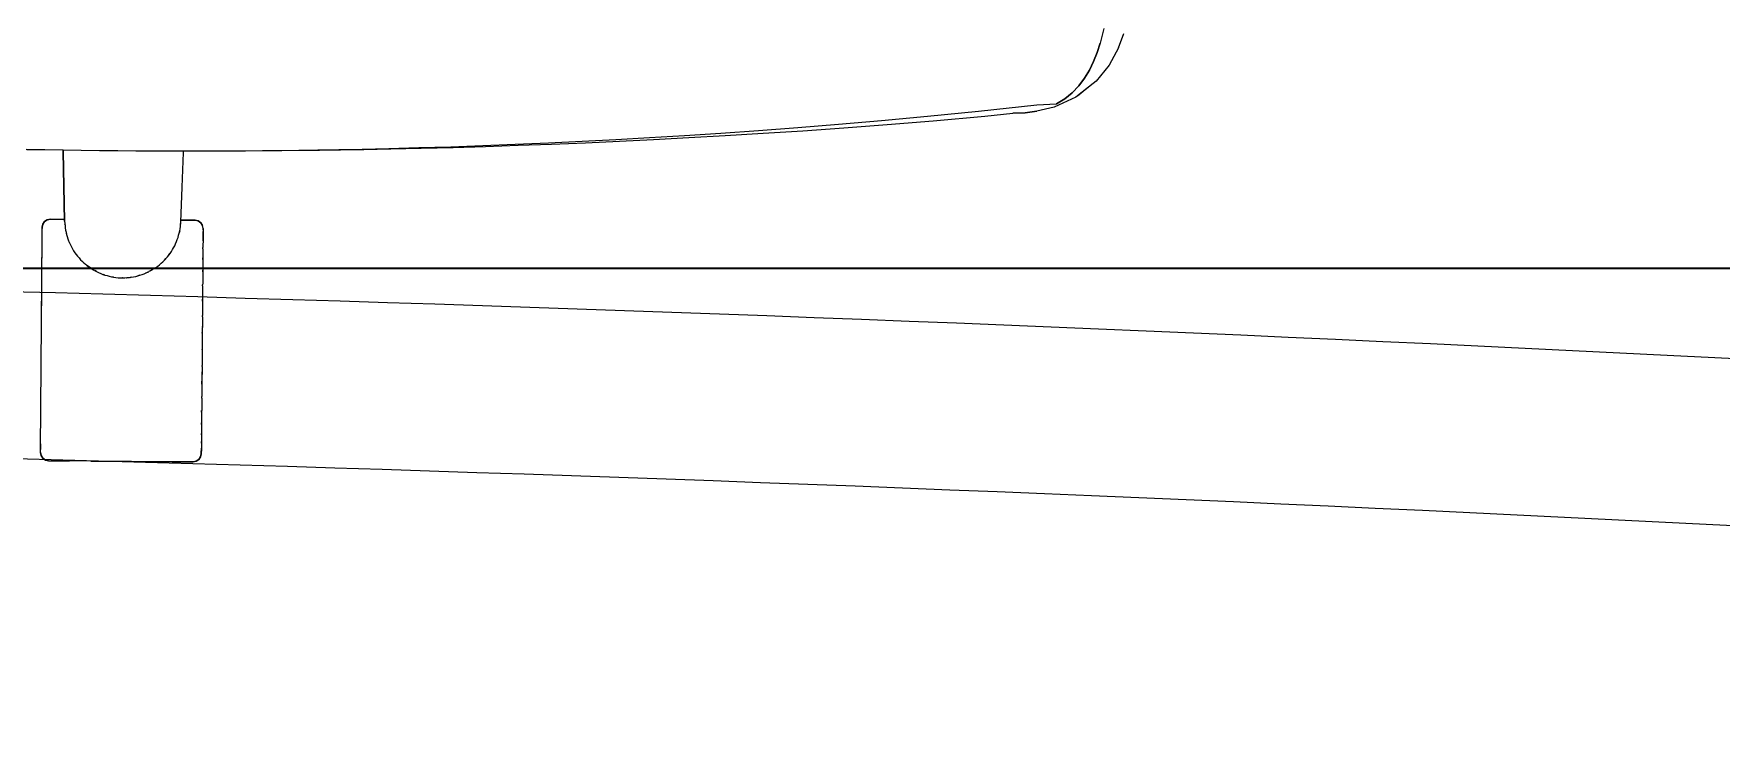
# Model space of a CAD drawing. Header units: inches. Extents: x 14 to 610, y 9 to 600.
# Drawn here: x 391.96 to 407.88, y 155.72 to 162.3 of the extents above; entities that cross this region are included whole.
import ezdxf
from ezdxf.enums import TextEntityAlignment as Align

# ---------------------------------------------------------------- set-up
doc = ezdxf.new("R2010")
doc.units = ezdxf.units.IN
doc.header["$MEASUREMENT"] = 0
doc.layers.add('A-FURN', color=7, linetype='Continuous')
doc.styles.get("Standard").update_dxf_attribs({"font": 'arial.ttf'})
doc.dimstyles.new("Jon's Style", dxfattribs={"dimscale": 0, "dimtxt": 4, "dimasz": 6, "dimexe": 1, "dimexo": 2, "dimgap": 2, "dimtad": 0, "dimtih": 1, "dimtoh": 1, "dimdec": 4, "dimzin": 3, "dimdsep": 46, "dimlunit": 4, "dimtxsty": 'Standard', "dimcen": 0.09, "dimadec": 0, "dimazin": 0, "dimtfac": 1, "dimtdec": 4, "dimtofl": 0, "dimtmove": 0, "dimatfit": 3, "dimfxl": 1, "dimtolj": 1, "dimtzin": 0, "dimarcsym": 0})

# ---------------------------------------------------------------- blocks, each defined once
blk = doc.blocks.new('P_5CLT120HW')
at = {"layer": 'A-FURN', "color": 5, "lineweight": 0}
for radius in [660.286, 658.711]:
    blk.add_arc((-3.589, -636.654), radius, 84.711012, 89.688593, dxfattribs=at)
at = {"layer": 'A-FURN', "color": 5}
blk.add_attdef('CAPTG', (2571.864, 5020.467, -57.068), '', height=1, dxfattribs=at)
at = {"layer": 'A-FURN', "color": 5, "flags": 1}
for tag in ['CAPPN', 'CAPPD', 'CAPMG', 'CAPMC', 'CAPGC', 'CAPALIAS1', 'CAPALIAS2', 'CAPALIAS3', 'CAPBLDG', 'CAPFLOOR', 'CAPDEPT', 'CAPPERSON', 'CAPPL', 'CAPQT', 'CAPDH']:
    blk.add_attdef(tag, (0, 0), '', height=0.001, dxfattribs=at)
blk = doc.blocks.new('*D57')
at = {"layer": 'A-FURN', "color": 0, "lineweight": -2, "transparency": 16777216}
for p, q in [((379.824, 202.44), (454.221, 202.44)), ((453.221, 196.44), (453.221, 188.051)), ((453.221, 166.086), (453.221, 174.475)), ((379.824, 160.086), (454.221, 160.086))]:
    blk.add_line(p, q, dxfattribs=at)
at = {"layer": 'A-FURN', "color": 0, "transparency": 16777216}
for points in [[(452.221, 196.44), (454.221, 196.44), (453.221, 202.44)], [(452.221, 166.086), (454.221, 166.086), (453.221, 160.086)]]:
    blk.add_solid(points, dxfattribs=at)
at = {"layer": 'Defpoints', "color": 0, "transparency": 16777216}
for p in [(377.824, 202.44), (453.221, 202.44), (377.824, 160.086)]:
    blk.add_point(p, dxfattribs=at)
at = {"layer": 'A-FURN', "color": 0, "transparency": 16777216, "insert": (453.221, 181.263), "char_height": 4, "attachment_point": 5}
blk.add_mtext('\\A1;3\'-6{\\H1x;\\S3/8;}"', dxfattribs=at)
blk = doc.blocks.new('P_5CS702BK')
at = {"layer": 'A-FURN', "color": 0, "linetype": 'Continuous', "lineweight": 0}
for p, q in [((9.203, 2.307), (9.182, 2.219)), ((9.203, 2.307), (9.182, 2.219)), ((9.217, 2.36), (9.203, 2.307)), ((9.217, 2.36), (9.203, 2.307)), ((9.357, 2.177), (9.405, 2.314)), ((9.156, 2.132), (9.123, 2.047)), ((9.123, 2.047), (9.156, 2.132)), ((9.182, 2.219), (9.156, 2.132)), ((9.156, 2.132), (9.182, 2.219)), ((9.357, 2.177), (9.27, 2.012)), ((9.085, 1.965), (9.039, 1.888)), ((9.039, 1.888), (9.085, 1.965)), ((9.123, 2.047), (9.085, 1.965)), ((9.085, 1.965), (9.123, 2.047)), ((9.27, 2.012), (9.149, 1.861)), ((8.986, 1.816), (8.924, 1.75)), ((8.924, 1.75), (8.986, 1.816)), ((9.122, 1.838), (8.959, 1.709)), ((9.039, 1.888), (8.986, 1.816)), ((8.986, 1.816), (9.039, 1.888)), ((9.082, 1.806), (8.99, 1.732)), ((9.149, 1.861), (9.122, 1.838)), ((8.042, 1.568), (8.591, 1.633)), ((8.591, 1.633), (8.776, 1.642)), ((8.756, 1.613), (8.591, 1.572)), ((8.959, 1.709), (8.756, 1.613)), ((8.855, 1.692), (8.776, 1.642)), ((8.776, 1.642), (8.855, 1.692)), ((8.924, 1.75), (8.855, 1.692)), ((8.855, 1.692), (8.924, 1.75)), ((8.99, 1.732), (8.959, 1.709)), ((6.721, 1.43), (7.125, 1.47)), ((7.125, 1.47), (7.559, 1.515)), ((7.178, 1.431), (7.615, 1.471)), ((7.559, 1.515), (8.042, 1.568)), ((7.615, 1.471), (8.101, 1.519)), ((8.101, 1.519), (8.364, 1.551)), ((8.483, 1.555), (8.364, 1.551)), ((8.364, 1.551), (8.483, 1.555)), ((8.591, 1.572), (8.483, 1.555)), ((8.483, 1.555), (8.591, 1.572)), ((4.617, 1.263), (4.937, 1.285)), ((4.937, 1.285), (5.266, 1.308)), ((4.975, 1.267), (5.306, 1.288)), ((5.266, 1.308), (5.608, 1.334)), ((5.306, 1.288), (5.651, 1.311)), ((5.608, 1.334), (5.965, 1.363)), ((5.651, 1.311), (6.01, 1.337)), ((5.965, 1.363), (6.336, 1.395)), ((6.01, 1.337), (6.383, 1.365)), ((6.336, 1.395), (6.721, 1.43)), ((6.383, 1.365), (6.771, 1.396)), ((6.771, 1.396), (7.178, 1.431)), ((0.599, 1.113), (0.776, 1.115)), ((0.599, 1.113), (0.77, 1.115)), ((0.77, 1.115), (0.941, 1.118)), ((0.776, 1.115), (0.948, 1.117)), ((0.941, 1.118), (1.111, 1.12)), ((0.948, 1.117), (1.12, 1.12)), ((1.111, 1.12), (1.282, 1.124)), ((1.12, 1.12), (1.292, 1.123)), ((1.282, 1.124), (1.452, 1.127)), ((1.292, 1.123), (1.464, 1.126)), ((1.452, 1.127), (1.625, 1.131)), ((1.464, 1.126), (1.638, 1.13)), ((1.625, 1.131), (1.806, 1.136)), ((1.638, 1.13), (1.82, 1.134)), ((1.806, 1.136), (2.003, 1.141)), ((1.82, 1.134), (2.018, 1.139)), ((2.003, 1.141), (2.223, 1.148)), ((2.018, 1.139), (2.24, 1.145)), ((2.223, 1.148), (2.475, 1.156)), ((2.24, 1.145), (2.494, 1.152)), ((2.475, 1.156), (2.759, 1.167)), ((2.494, 1.152), (2.78, 1.162)), ((2.759, 1.167), (3.059, 1.179)), ((2.78, 1.162), (3.083, 1.173)), ((3.059, 1.179), (3.362, 1.193)), ((3.083, 1.173), (3.388, 1.185)), ((3.362, 1.193), (3.669, 1.208)), ((3.388, 1.185), (3.697, 1.199)), ((3.669, 1.208), (3.981, 1.225)), ((3.697, 1.199), (4.012, 1.214)), ((3.981, 1.225), (4.299, 1.244)), ((4.012, 1.214), (4.332, 1.23)), ((4.299, 1.244), (4.617, 1.263)), ((4.332, 1.23), (4.653, 1.248)), ((4.653, 1.248), (4.975, 1.267)), ((-0.95, 1.112), (-0.801, 1.111)), ((-0.943, 1.112), (-0.773, 1.111)), ((-0.773, 1.111), (-0.602, 1.11)), ((-0.602, 1.096), (-0.602, 1.11)), ((-0.602, 1.096), (-0.602, 1.11)), ((-0.602, 1.11), (-0.602, 1.096)), ((-0.602, 1.11), (-0.43, 1.109)), ((-0.58, 0.438), (-0.602, 1.096)), ((-0.602, 1.096), (-0.58, 0.438)), ((-0.43, 1.109), (-0.258, 1.109)), ((-0.258, 1.109), (-0.086, 1.109)), ((-0.086, 1.109), (0.086, 1.11)), ((0.086, 1.11), (0.257, 1.111)), ((0.257, 1.111), (0.428, 1.112)), ((0.428, 1.112), (0.599, 1.113)), ((0.526, 0.77), (0.536, 1.099)), ((0.536, 1.099), (0.536, 1.113)), ((0.517, 0.441), (0.526, 0.77)), ((-0.791, 0.379), (-0.785, 0.408)), ((-0.785, 0.408), (-0.791, 0.379)), ((-0.791, 0.376), (-0.791, 0.379)), ((-0.791, 0.376), (-0.791, 0.367)), ((-0.791, 0.366), (-0.791, 0.376)), ((-0.791, 0.367), (-0.791, 0.367)), ((-0.791, 0.332), (-0.791, 0.366)), ((-0.791, 0.35), (-0.791, 0.366)), ((-0.791, 0.327), (-0.791, 0.35)), ((-0.791, 0.327), (-0.791, 0.332)), ((-0.791, 0.327), (-0.791, 0.332)), ((-0.79, 0.298), (-0.791, 0.327)), ((-0.785, 0.408), (-0.769, 0.433)), ((-0.769, 0.433), (-0.785, 0.408)), ((-0.769, 0.433), (-0.744, 0.449)), ((-0.744, 0.449), (-0.769, 0.433)), ((-0.744, 0.449), (-0.715, 0.455)), ((-0.715, 0.455), (-0.744, 0.449)), ((-0.715, 0.455), (-0.58, 0.456)), ((-0.715, 0.455), (-0.58, 0.456)), ((-0.58, 0.438), (-0.578, 0.417)), ((-0.58, 0.438), (-0.58, 0.438)), ((-0.578, 0.417), (-0.576, 0.396)), ((-0.578, 0.415), (-0.578, 0.415)), ((-0.578, 0.415), (-0.578, 0.414)), ((-0.578, 0.413), (-0.578, 0.41)), ((-0.578, 0.408), (-0.578, 0.41)), ((-0.576, 0.396), (-0.574, 0.375)), ((-0.574, 0.375), (-0.57, 0.354)), ((-0.57, 0.354), (-0.566, 0.333)), ((-0.566, 0.334), (-0.566, 0.334)), ((-0.566, 0.334), (-0.566, 0.333)), ((-0.566, 0.333), (-0.561, 0.313)), ((-0.564, 0.325), (-0.563, 0.321)), ((-0.562, 0.319), (-0.563, 0.321)), ((0.498, 0.316), (0.503, 0.336)), ((0.503, 0.336), (0.508, 0.357)), ((0.503, 0.336), (0.503, 0.337)), ((0.503, 0.336), (0.503, 0.336)), ((0.505, 0.343), (0.506, 0.347)), ((0.508, 0.357), (0.506, 0.347)), ((0.508, 0.357), (0.511, 0.378)), ((0.508, 0.357), (0.508, 0.357)), ((0.508, 0.357), (0.508, 0.357)), ((0.508, 0.357), (0.508, 0.357)), ((0.511, 0.378), (0.514, 0.399)), ((0.514, 0.399), (0.516, 0.42)), ((0.515, 0.417), (0.515, 0.418)), ((0.515, 0.417), (0.515, 0.417)), ((0.516, 0.42), (0.517, 0.441)), ((0.516, 0.434), (0.516, 0.421)), ((0.516, 0.421), (0.516, 0.421)), ((0.652, 0.459), (0.517, 0.458)), ((0.517, 0.458), (0.652, 0.459)), ((0.517, 0.441), (0.517, 0.441)), ((0.652, 0.459), (0.681, 0.453)), ((0.681, 0.453), (0.652, 0.459)), ((0.681, 0.453), (0.706, 0.437)), ((0.706, 0.437), (0.681, 0.453)), ((0.706, 0.437), (0.723, 0.412)), ((0.723, 0.412), (0.706, 0.437)), ((0.723, 0.407), (0.723, 0.412)), ((0.729, 0.383), (0.723, 0.412)), ((0.729, 0.383), (0.729, 0.38)), ((0.729, 0.371), (0.729, 0.38)), ((0.729, 0.38), (0.729, 0.372)), ((0.729, 0.37), (0.729, 0.371)), ((0.729, 0.371), (0.729, 0.37)), ((0.729, 0.37), (0.729, 0.354)), ((0.729, 0.336), (0.729, 0.354)), ((0.729, 0.354), (0.729, 0.331)), ((0.729, 0.278), (0.729, 0.336)), ((0.729, 0.331), (0.729, 0.302)), ((-0.79, 0.263), (-0.79, 0.298)), ((-0.79, 0.274), (-0.79, 0.278)), ((-0.79, 0.27), (-0.79, 0.274)), ((-0.79, 0.222), (-0.79, 0.263)), ((-0.79, 0.263), (-0.79, 0.263)), ((-0.79, 0.2), (-0.79, 0.222)), ((-0.79, 0.194), (-0.79, 0.2)), ((-0.79, 0.189), (-0.79, 0.194)), ((-0.79, 0.176), (-0.79, 0.189)), ((-0.79, 0.124), (-0.79, 0.176)), ((-0.561, 0.313), (-0.555, 0.293)), ((-0.555, 0.293), (-0.548, 0.273)), ((-0.548, 0.273), (-0.54, 0.253)), ((-0.542, 0.256), (-0.541, 0.255)), ((-0.541, 0.255), (-0.541, 0.255)), ((-0.54, 0.253), (-0.532, 0.233)), ((-0.534, 0.238), (-0.533, 0.235)), ((-0.533, 0.235), (-0.533, 0.235)), ((-0.532, 0.233), (-0.523, 0.214)), ((-0.523, 0.214), (-0.513, 0.195)), ((-0.513, 0.195), (-0.503, 0.177)), ((-0.506, 0.183), (-0.506, 0.182)), ((-0.506, 0.182), (-0.505, 0.181)), ((-0.503, 0.177), (-0.492, 0.159)), ((0.419, 0.144), (0.431, 0.162)), ((0.43, 0.161), (0.428, 0.158)), ((0.43, 0.161), (0.43, 0.161)), ((0.43, 0.161), (0.43, 0.161)), ((0.431, 0.162), (0.442, 0.18)), ((0.442, 0.18), (0.452, 0.198)), ((0.444, 0.184), (0.445, 0.185)), ((0.444, 0.183), (0.444, 0.184)), ((0.452, 0.198), (0.462, 0.217)), ((0.452, 0.199), (0.456, 0.206)), ((0.452, 0.198), (0.452, 0.198)), ((0.452, 0.198), (0.452, 0.198)), ((0.452, 0.198), (0.452, 0.198)), ((0.458, 0.21), (0.456, 0.206)), ((0.462, 0.217), (0.47, 0.236)), ((0.47, 0.236), (0.479, 0.256)), ((0.479, 0.256), (0.486, 0.275)), ((0.479, 0.258), (0.48, 0.258)), ((0.48, 0.258), (0.48, 0.259)), ((0.485, 0.274), (0.486, 0.275)), ((0.486, 0.275), (0.493, 0.296)), ((0.486, 0.276), (0.486, 0.276)), ((0.486, 0.276), (0.486, 0.276)), ((0.486, 0.275), (0.486, 0.276)), ((0.486, 0.275), (0.486, 0.275)), ((0.493, 0.296), (0.498, 0.316)), ((0.498, 0.316), (0.499, 0.317)), ((0.498, 0.316), (0.498, 0.316)), ((0.498, 0.316), (0.499, 0.316)), ((0.729, 0.302), (0.729, 0.267)), ((0.729, 0.267), (0.729, 0.278)), ((0.729, 0.267), (0.729, 0.226)), ((0.729, 0.226), (0.729, 0.204)), ((0.729, 0.198), (0.729, 0.204)), ((0.729, 0.192), (0.729, 0.198)), ((0.729, 0.192), (0.729, 0.18)), ((0.729, 0.18), (0.729, 0.128)), ((-0.79, 0.068), (-0.79, 0.124)), ((-0.79, 0.124), (-0.79, 0.124)), ((-0.79, 0.095), (-0.79, 0.102)), ((-0.79, 0.087), (-0.79, 0.095)), ((-0.79, 0.006), (-0.79, 0.068)), ((-0.79, -0.059), (-0.79, 0.006)), ((-0.79, 0.006), (-0.79, 0.006)), ((-0.492, 0.159), (-0.48, 0.141)), ((-0.49, 0.157), (-0.49, 0.156)), ((-0.488, 0.154), (-0.49, 0.156)), ((-0.48, 0.141), (-0.467, 0.124)), ((-0.467, 0.124), (-0.454, 0.108)), ((-0.46, 0.115), (-0.459, 0.114)), ((-0.459, 0.114), (-0.458, 0.113)), ((-0.454, 0.108), (-0.44, 0.092)), ((-0.44, 0.092), (-0.426, 0.076)), ((-0.435, 0.086), (-0.434, 0.085)), ((-0.431, 0.082), (-0.434, 0.085)), ((-0.426, 0.076), (-0.411, 0.061)), ((-0.411, 0.061), (-0.395, 0.047)), ((-0.404, 0.055), (-0.403, 0.054)), ((-0.403, 0.054), (-0.402, 0.053)), ((-0.395, 0.047), (-0.379, 0.033)), ((-0.379, 0.033), (-0.369, 0.025)), ((-0.3, -0.021), (-0.369, 0.025)), ((-0.363, 0.02), (-0.369, 0.025)), ((-0.328, -0.004), (-0.369, 0.025)), ((-0.346, 0.008), (-0.369, 0.025)), ((-0.369, 0.025), (-0.367, 0.023)), ((-0.365, 0.022), (-0.367, 0.023)), ((-0.363, 0.02), (-0.346, 0.008)), ((-0.346, 0.008), (-0.328, -0.004)), ((-0.34, 0.004), (-0.339, 0.003)), ((-0.339, 0.003), (-0.338, 0.002)), ((0.269, -0.001), (0.287, 0.01)), ((0.277, 0.004), (0.279, 0.005)), ((0.279, 0.005), (0.28, 0.006)), ((0.285, 0.009), (0.284, 0.008)), ((0.284, 0.009), (0.285, 0.009)), ((0.287, 0.01), (0.285, 0.009)), ((0.285, 0.009), (0.285, 0.009)), ((0.287, 0.01), (0.304, 0.023)), ((0.304, 0.023), (0.32, 0.036)), ((0.313, 0.031), (0.316, 0.033)), ((0.319, 0.035), (0.316, 0.033)), ((0.318, 0.035), (0.319, 0.035)), ((0.319, 0.035), (0.319, 0.035)), ((0.32, 0.036), (0.336, 0.05)), ((0.336, 0.05), (0.351, 0.064)), ((0.342, 0.055), (0.343, 0.056)), ((0.343, 0.056), (0.344, 0.057)), ((0.366, 0.079), (0.344, 0.058)), ((0.351, 0.064), (0.35, 0.063)), ((0.35, 0.063), (0.35, 0.063)), ((0.35, 0.063), (0.35, 0.063)), ((0.351, 0.064), (0.366, 0.079)), ((0.366, 0.079), (0.38, 0.095)), ((0.368, 0.082), (0.37, 0.084)), ((0.379, 0.094), (0.37, 0.084)), ((0.379, 0.094), (0.379, 0.094)), ((0.379, 0.093), (0.379, 0.094)), ((0.38, 0.095), (0.394, 0.111)), ((0.394, 0.111), (0.407, 0.127)), ((0.397, 0.115), (0.398, 0.116)), ((0.398, 0.116), (0.399, 0.117)), ((0.407, 0.127), (0.406, 0.126)), ((0.406, 0.126), (0.406, 0.126)), ((0.406, 0.126), (0.406, 0.126)), ((0.407, 0.127), (0.419, 0.144)), ((0.409, 0.131), (0.417, 0.142)), ((0.418, 0.143), (0.417, 0.142)), ((0.729, 0.128), (0.729, 0.072)), ((0.729, 0.128), (0.729, 0.128)), ((0.729, 0.099), (0.729, 0.106)), ((0.729, 0.091), (0.729, 0.099)), ((0.729, 0.072), (0.729, 0.01)), ((0.729, 0.01), (0.73, -0.055)), ((0.729, 0.01), (0.729, 0.01)), ((-0.79, -0.021), (-0.79, -0.014)), ((-0.79, -0.031), (-0.79, -0.021)), ((-0.789, -0.129), (-0.79, -0.059)), ((-0.789, -0.146), (-0.789, -0.129)), ((-0.789, -0.153), (-0.789, -0.146)), ((-0.789, -0.163), (-0.789, -0.153)), ((-0.328, -0.004), (-0.3, -0.021)), ((-0.328, -0.004), (-0.31, -0.015)), ((-0.31, -0.015), (-0.3, -0.021)), ((-0.292, -0.026), (-0.3, -0.021)), ((-0.292, -0.026), (-0.273, -0.035)), ((-0.273, -0.035), (-0.291, -0.026)), ((-0.291, -0.026), (-0.291, -0.026)), ((-0.273, -0.035), (-0.254, -0.044)), ((-0.269, -0.037), (-0.268, -0.038)), ((-0.268, -0.038), (-0.267, -0.038)), ((-0.254, -0.044), (-0.234, -0.052)), ((-0.234, -0.052), (-0.214, -0.06)), ((-0.214, -0.06), (-0.194, -0.067)), ((-0.209, -0.062), (-0.208, -0.062)), ((-0.194, -0.067), (-0.208, -0.062)), ((-0.194, -0.067), (-0.174, -0.072)), ((-0.192, -0.067), (-0.192, -0.067)), ((-0.192, -0.067), (-0.191, -0.068)), ((-0.174, -0.072), (-0.154, -0.078)), ((-0.154, -0.078), (-0.133, -0.082)), ((-0.133, -0.082), (-0.112, -0.085)), ((-0.122, -0.084), (-0.12, -0.084)), ((-0.112, -0.085), (-0.12, -0.084)), ((-0.112, -0.085), (-0.112, -0.085)), ((-0.112, -0.085), (-0.111, -0.085)), ((-0.112, -0.085), (-0.091, -0.088)), ((-0.091, -0.088), (-0.07, -0.09)), ((-0.07, -0.09), (-0.049, -0.091)), ((-0.049, -0.091), (-0.028, -0.091)), ((-0.031, -0.091), (-0.03, -0.091)), ((-0.031, -0.091), (-0.03, -0.091)), ((-0.03, -0.091), (-0.03, -0.091)), ((-0.03, -0.091), (-0.03, -0.091)), ((-0.028, -0.091), (-0.03, -0.091)), ((-0.028, -0.091), (-0.007, -0.091)), ((-0.007, -0.091), (0.014, -0.089)), ((0.011, -0.09), (0.012, -0.09)), ((0.012, -0.09), (0.013, -0.09)), ((0.012, -0.09), (0.013, -0.09)), ((0.014, -0.089), (0.035, -0.087)), ((0.035, -0.087), (0.055, -0.084)), ((0.041, -0.086), (0.045, -0.086)), ((0.054, -0.085), (0.045, -0.086)), ((0.051, -0.085), (0.052, -0.085)), ((0.052, -0.085), (0.052, -0.085)), ((0.055, -0.084), (0.054, -0.085)), ((0.054, -0.085), (0.054, -0.085)), ((0.054, -0.085), (0.054, -0.085)), ((0.055, -0.084), (0.076, -0.081)), ((0.076, -0.081), (0.097, -0.076)), ((0.095, -0.076), (0.096, -0.076)), ((0.095, -0.076), (0.096, -0.076)), ((0.095, -0.076), (0.095, -0.076)), ((0.097, -0.076), (0.117, -0.071)), ((0.117, -0.071), (0.137, -0.065)), ((0.117, -0.071), (0.118, -0.071)), ((0.136, -0.065), (0.118, -0.071)), ((0.131, -0.067), (0.132, -0.067)), ((0.132, -0.067), (0.132, -0.066)), ((0.135, -0.065), (0.136, -0.065)), ((0.136, -0.065), (0.136, -0.065)), ((0.137, -0.065), (0.136, -0.065)), ((0.137, -0.065), (0.157, -0.058)), ((0.157, -0.058), (0.177, -0.05)), ((0.173, -0.052), (0.175, -0.051)), ((0.175, -0.051), (0.188, -0.045)), ((0.175, -0.051), (0.176, -0.05)), ((0.177, -0.05), (0.196, -0.042)), ((0.192, -0.044), (0.188, -0.045)), ((0.196, -0.042), (0.215, -0.033)), ((0.206, -0.037), (0.208, -0.036)), ((0.213, -0.034), (0.207, -0.037)), ((0.208, -0.036), (0.209, -0.036)), ((0.21, -0.035), (0.213, -0.034)), ((0.212, -0.034), (0.213, -0.034)), ((0.215, -0.033), (0.213, -0.034)), ((0.215, -0.033), (0.221, -0.03)), ((0.256, -0.01), (0.221, -0.03)), ((0.233, -0.023), (0.221, -0.03)), ((0.233, -0.023), (0.256, -0.01)), ((0.233, -0.023), (0.252, -0.013)), ((0.248, -0.015), (0.25, -0.014)), ((0.25, -0.014), (0.255, -0.011)), ((0.25, -0.014), (0.251, -0.013)), ((0.252, -0.013), (0.256, -0.01)), ((0.255, -0.01), (0.255, -0.011)), ((0.269, -0.001), (0.256, -0.01)), ((0.73, -0.017), (0.73, -0.01)), ((0.73, -0.027), (0.73, -0.017)), ((0.73, -0.055), (0.73, -0.125)), ((0.73, -0.125), (0.73, -0.142)), ((0.73, -0.149), (0.73, -0.142)), ((0.73, -0.159), (0.73, -0.149)), ((-0.789, -0.202), (-0.789, -0.163)), ((-0.789, -0.277), (-0.789, -0.202)), ((-0.789, -0.296), (-0.789, -0.277)), ((-0.789, -0.356), (-0.789, -0.277)), ((-0.789, -0.436), (-0.789, -0.296)), ((-0.789, -0.306), (-0.789, -0.296)), ((0.73, -0.159), (0.73, -0.198)), ((0.73, -0.198), (0.73, -0.273)), ((0.73, -0.273), (0.73, -0.292)), ((0.73, -0.292), (0.73, -0.286)), ((0.73, -0.302), (0.73, -0.292)), ((0.73, -0.292), (0.73, -0.352)), ((-0.789, -0.436), (-0.789, -0.356)), ((-0.789, -0.444), (-0.789, -0.436)), ((-0.789, -0.448), (-0.789, -0.444)), ((-0.789, -0.456), (-0.789, -0.448)), ((-0.788, -0.518), (-0.789, -0.456)), ((0.73, -0.352), (0.731, -0.432)), ((0.731, -0.432), (0.731, -0.44)), ((0.731, -0.444), (0.731, -0.44)), ((0.731, -0.444), (0.731, -0.444)), ((0.731, -0.452), (0.731, -0.444)), ((0.731, -0.452), (0.731, -0.514)), ((-0.788, -0.601), (-0.788, -0.518)), ((-0.788, -0.604), (-0.788, -0.601)), ((-0.788, -0.605), (-0.788, -0.604)), ((-0.788, -0.609), (-0.788, -0.605)), ((-0.788, -0.684), (-0.788, -0.605)), ((0.731, -0.514), (0.731, -0.597)), ((0.731, -0.529), (0.731, -0.553)), ((0.731, -0.597), (0.731, -0.68)), ((0.731, -0.601), (0.731, -0.6)), ((0.731, -0.601), (0.731, -0.601)), ((0.731, -0.605), (0.731, -0.601)), ((-0.788, -0.768), (-0.788, -0.684)), ((-0.788, -0.764), (-0.788, -0.76)), ((-0.788, -0.764), (-0.788, -0.764)), ((-0.788, -0.765), (-0.788, -0.764)), ((-0.788, -0.851), (-0.788, -0.768)), ((0.731, -0.68), (0.731, -0.76)), ((0.731, -0.76), (0.731, -0.756)), ((0.731, -0.761), (0.731, -0.76)), ((0.731, -0.761), (0.731, -0.764)), ((0.731, -0.764), (0.732, -0.847)), ((-0.788, -0.836), (-0.788, -0.812)), ((-0.787, -0.912), (-0.788, -0.851)), ((-0.787, -0.921), (-0.787, -0.912)), ((-0.787, -0.921), (-0.787, -0.921)), ((-0.787, -0.925), (-0.787, -0.921)), ((-0.787, -0.933), (-0.787, -0.925)), ((-0.787, -1.013), (-0.787, -0.933)), ((0.732, -0.847), (0.732, -0.909)), ((0.732, -0.917), (0.732, -0.909)), ((0.732, -0.921), (0.732, -0.917)), ((0.732, -0.921), (0.732, -0.929)), ((0.732, -0.929), (0.732, -1.069)), ((0.732, -0.929), (0.732, -1.009)), ((-0.787, -1.072), (-0.787, -1.013)), ((-0.787, -1.073), (-0.787, -1.062)), ((-0.787, -1.078), (-0.787, -1.073)), ((-0.787, -1.091), (-0.787, -1.073)), ((-0.787, -1.167), (-0.787, -1.091)), ((0.732, -1.009), (0.732, -1.087)), ((0.732, -1.069), (0.732, -1.058)), ((0.732, -1.087), (0.732, -1.069)), ((0.732, -1.087), (0.732, -1.163)), ((-0.787, -1.205), (-0.787, -1.167)), ((-0.787, -1.216), (-0.787, -1.205)), ((-0.787, -1.223), (-0.787, -1.216)), ((-0.787, -1.24), (-0.787, -1.223)), ((-0.786, -1.309), (-0.787, -1.24)), ((0.732, -1.163), (0.733, -1.202)), ((0.733, -1.212), (0.733, -1.202)), ((0.733, -1.219), (0.733, -1.212)), ((0.733, -1.219), (0.733, -1.236)), ((0.733, -1.236), (0.733, -1.306)), ((-0.786, -1.375), (-0.786, -1.309)), ((-0.786, -1.347), (-0.786, -1.338)), ((-0.786, -1.355), (-0.786, -1.347)), ((-0.786, -1.436), (-0.786, -1.375)), ((-0.786, -1.375), (-0.786, -1.375)), ((0.733, -1.306), (0.733, -1.371)), ((0.733, -1.343), (0.733, -1.334)), ((0.733, -1.351), (0.733, -1.343)), ((0.733, -1.371), (0.733, -1.432)), ((0.733, -1.371), (0.733, -1.371)), ((0.733, -1.432), (0.733, -1.489)), ((-0.786, -1.493), (-0.786, -1.436)), ((-0.786, -1.464), (-0.786, -1.456)), ((-0.786, -1.471), (-0.786, -1.464)), ((-0.786, -1.545), (-0.786, -1.493)), ((-0.786, -1.493), (-0.786, -1.493)), ((-0.786, -1.557), (-0.786, -1.545)), ((-0.786, -1.563), (-0.786, -1.557)), ((-0.786, -1.569), (-0.786, -1.563)), ((-0.786, -1.591), (-0.786, -1.569)), ((-0.786, -1.632), (-0.786, -1.591)), ((0.733, -1.46), (0.733, -1.452)), ((0.733, -1.467), (0.733, -1.46)), ((0.733, -1.489), (0.733, -1.541)), ((0.733, -1.489), (0.733, -1.489)), ((0.733, -1.541), (0.734, -1.639)), ((0.733, -1.541), (0.733, -1.553)), ((0.733, -1.559), (0.733, -1.553)), ((0.734, -1.565), (0.733, -1.559)), ((0.733, -1.559), (0.734, -1.587)), ((0.734, -1.587), (0.734, -1.628)), ((-0.786, -1.642), (-0.786, -1.632)), ((-0.786, -1.642), (-0.786, -1.632)), ((-0.786, -1.647), (-0.786, -1.642)), ((-0.785, -1.667), (-0.786, -1.647)), ((-0.785, -1.667), (-0.785, -1.718)), ((-0.785, -1.696), (-0.785, -1.667)), ((-0.785, -1.701), (-0.785, -1.696)), ((-0.785, -1.701), (-0.785, -1.699)), ((-0.785, -1.7), (-0.785, -1.701)), ((-0.785, -1.703), (-0.785, -1.701)), ((-0.785, -1.718), (-0.785, -1.703)), ((-0.785, -1.735), (-0.785, -1.718)), ((-0.785, -1.735), (-0.785, -1.736)), ((-0.785, -1.736), (-0.785, -1.735)), ((-0.785, -1.736), (-0.785, -1.735)), ((-0.785, -1.744), (-0.785, -1.736)), ((-0.785, -1.744), (-0.785, -1.736)), ((-0.785, -1.748), (-0.785, -1.744)), ((-0.779, -1.777), (-0.785, -1.748)), ((-0.785, -1.748), (-0.779, -1.777)), ((0.734, -1.744), (0.728, -1.773)), ((0.728, -1.773), (0.734, -1.744)), ((0.734, -1.639), (0.734, -1.628)), ((0.734, -1.628), (0.734, -1.639)), ((0.734, -1.643), (0.734, -1.639)), ((0.734, -1.643), (0.734, -1.663)), ((0.734, -1.663), (0.734, -1.692)), ((0.734, -1.697), (0.734, -1.692)), ((0.734, -1.692), (0.734, -1.714)), ((0.734, -1.731), (0.734, -1.697)), ((0.734, -1.714), (0.734, -1.731)), ((0.734, -1.732), (0.734, -1.731)), ((0.734, -1.731), (0.734, -1.741)), ((0.734, -1.741), (0.734, -1.732)), ((0.734, -1.741), (0.734, -1.744)), ((-0.763, -1.801), (-0.779, -1.777)), ((-0.779, -1.777), (-0.763, -1.801)), ((-0.738, -1.818), (-0.763, -1.801)), ((-0.763, -1.801), (-0.738, -1.818)), ((-0.709, -1.824), (-0.738, -1.818)), ((-0.738, -1.818), (-0.709, -1.824)), ((-0.709, -1.824), (-0.51, -1.823)), ((-0.709, -1.824), (-0.51, -1.823)), ((-0.31, -1.823), (-0.51, -1.823)), ((-0.31, -1.823), (-0.51, -1.823)), ((-0.31, -1.823), (0.459, -1.821)), ((0.459, -1.821), (-0.31, -1.823)), ((0.459, -1.821), (0.658, -1.82)), ((0.658, -1.82), (0.459, -1.821)), ((0.687, -1.814), (0.658, -1.82)), ((0.658, -1.82), (0.687, -1.814)), ((0.712, -1.798), (0.687, -1.814)), ((0.687, -1.814), (0.712, -1.798)), ((0.728, -1.773), (0.712, -1.798)), ((0.712, -1.798), (0.728, -1.773))]:
    blk.add_line(p, q, dxfattribs=at)
at = {"layer": 'A-FURN'}
blk.add_attdef('CAPTG', text='', height=7, dxfattribs=at).set_placement((-1, -3.819), align=Align.CENTER)
at = {"layer": 'A-FURN', "flags": 1}
for tag in ['CAPPN', 'CAPPD', 'CAPMG', 'CAPMC', 'CAPGC', 'CAPALIAS1', 'CAPALIAS2', 'CAPALIAS3', 'CAPBLDG', 'CAPFLOOR', 'CAPDEPT', 'CAPPERSON', 'CAPPL', 'CAPQT', 'CAPDH']:
    blk.add_attdef(tag, (0, 0), '', height=0.001, dxfattribs=at)

msp = doc.modelspace()

# ---------------------------------------------------------------- block references
at = {"layer": 'A-FURN', "rotation": 359.3991788311436}
msp.add_blockref('P_5CS702BK', (392.82416, 160.08587), dxfattribs=at)
at = {"layer": 'A-FURN'}
msp.add_blockref('P_5CLT120HW', (377.82416, 136.46381), dxfattribs=at)

# ---------------------------------------------------------------- dimensions: what is measured, and where the dimension line sits
dim = msp.add_linear_dim(base=(453.22054, 202.43951), p1=(377.82416, 160.08587), p2=(377.82416, 202.43951), angle=90, dimstyle="Jon's Style", override={"dimscale": 1}, dxfattribs=at)
dim.commit()
dim.dimension.update_dxf_attribs({"geometry": '*D57', "text_midpoint": (453.22054, 181.26269), "dimtype": 160})

doc.saveas('drawing.dxf')
